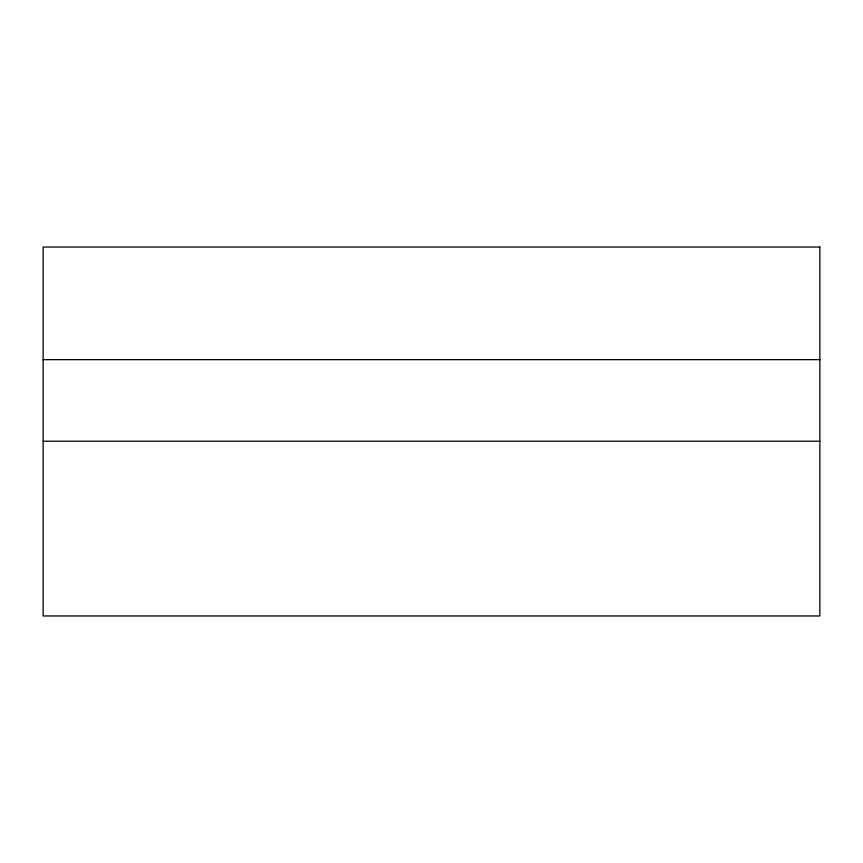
<?xml version="1.0" encoding="UTF-8"?>
<svg xmlns="http://www.w3.org/2000/svg" width="863" height="863" viewBox="0 0 863 863"><rect width="100%" height="100%" fill="white"/><g stroke="black" fill="none" stroke-linecap="round" stroke-linejoin="round"><path stroke-width="1.29" d="M43.15 359.655L819.85 359.655M43.15 441.209L819.85 441.209M819.85 247.034L43.15 247.034L43.15 615.966L819.85 615.966L819.85 247.034"/></g></svg>
